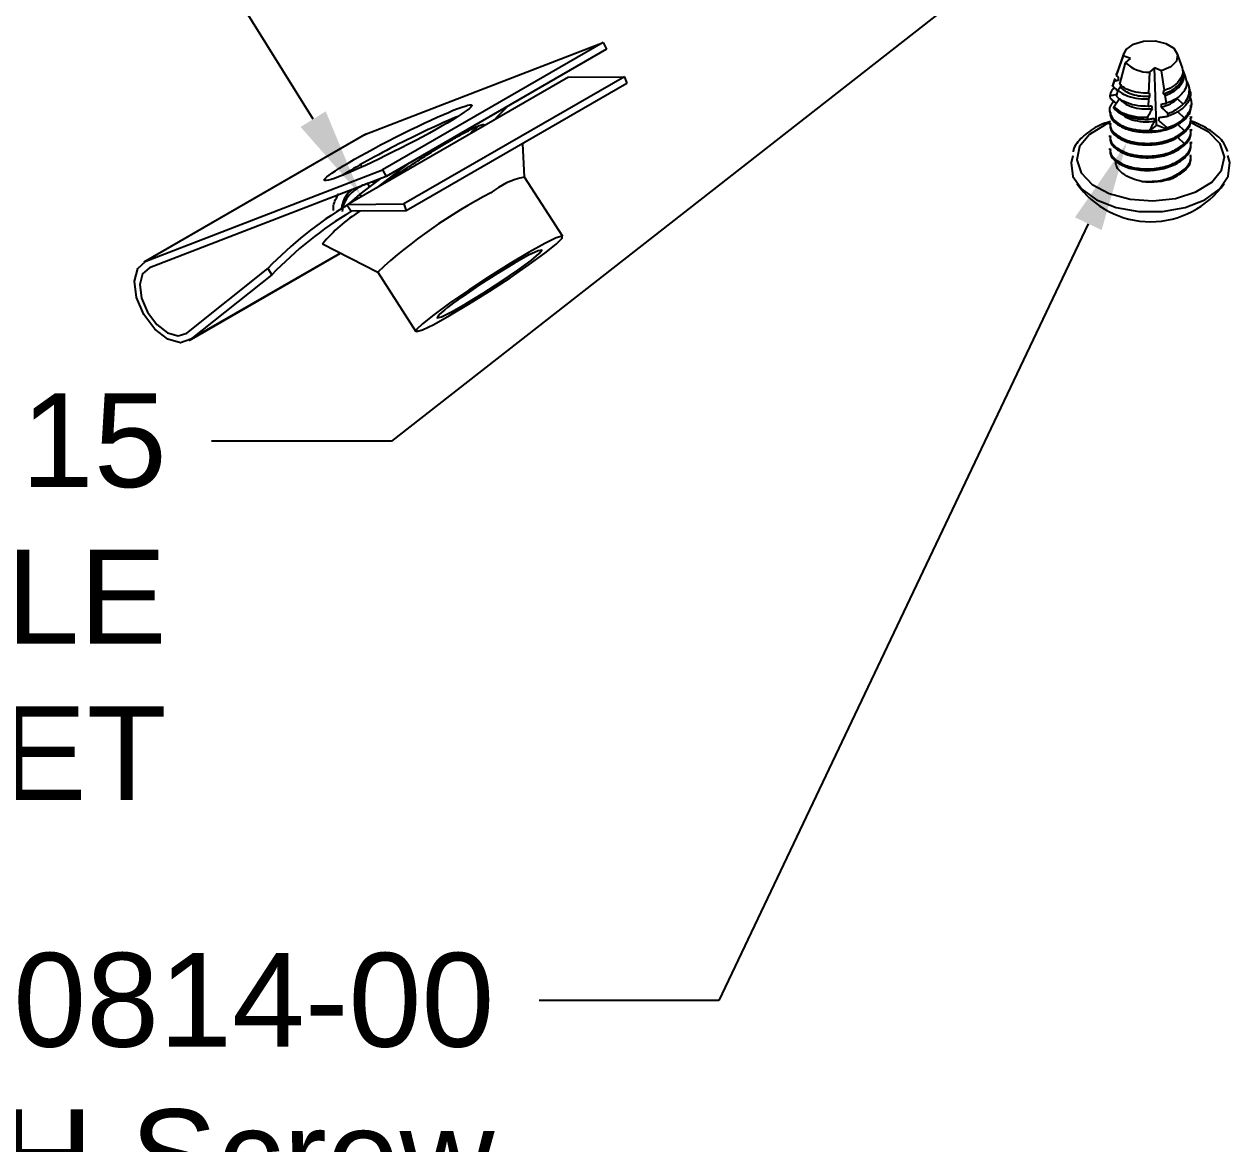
# Model space of a CAD drawing. Extents: x -1.2 to 11.7, y -13.3 to 0.
# Drawn here: x 3.889 to 6.305, y -6.909 to -4.665 of the extents above; entities that cross this region are included whole.
import ezdxf
from ezdxf import colors
from ezdxf.entities.mleader import LeaderData, LeaderLine
from ezdxf.math import Vec2, Vec3

# ---------------------------------------------------------------- set-up
doc = ezdxf.new("R2010")
doc.units = 0
doc.header["$LTSCALE"] = 0.5
doc.header["$MEASUREMENT"] = 0
doc.layers.add('FAB DWG', color=221, linetype='CONTINUOUS')
doc.layers.add('Hardware', color=242, linetype='CONTINUOUS')
doc.styles.get("Standard").update_dxf_attribs({"font": 'arial.ttf'})

msp = doc.modelspace()

# ---------------------------------------------------------------- linework, layer by layer
at = {"layer": 'Hardware', "linetype": 'Continuous', "lineweight": 25, "transparency": 16777216}
for p, q in [((4.5753, -4.8854), (5.0493, -4.7021)), ((5.0493, -4.7021), (4.6074, -4.9571)), ((5.0493, -4.7021), (5.0561, -4.7154)), ((5.0561, -4.7154), (4.6142, -4.9704)), ((6.0913, -4.7289), (6.0773, -4.7684)), ((6.0924, -4.7237), (6.0784, -4.7633)), ((6.1057, -4.7345), (6.0913, -4.7289)), ((6.0959, -4.7427), (6.1057, -4.7345)), ((6.2096, -4.753), (6.1992, -4.7237)), ((6.0842, -4.7858), (6.0959, -4.7427)), ((6.1535, -4.7532), (6.1438, -4.7615)), ((6.1576, -4.8676), (6.1535, -4.7532)), ((6.1678, -4.7588), (6.1535, -4.7532)), ((6.2164, -4.7723), (6.2113, -4.758)), ((4.9795, -4.7716), (4.5376, -5.0266)), ((5.0919, -4.7707), (4.6499, -5.0257)), ((4.9795, -4.7716), (5.0919, -4.7707)), ((5.0919, -4.7707), (5.0967, -4.7844)), ((6.0732, -4.7798), (6.0697, -4.7897)), ((6.0744, -4.7746), (6.071, -4.7842)), ((6.0752, -4.7749), (6.0732, -4.7798)), ((6.0773, -4.7684), (6.0807, -4.7715)), ((6.1438, -4.7615), (6.1419, -4.8038)), ((6.1737, -4.7982), (6.1678, -4.7588)), ((6.209, -4.7695), (6.2, -4.7829)), ((6.2109, -4.7706), (6.2109, -4.7605)), ((5.0967, -4.7844), (4.6547, -5.0394)), ((6.0776, -4.8099), (6.0809, -4.7978)), ((6.1419, -4.8038), (6.1432, -4.8036)), ((6.1753, -4.8086), (6.1716, -4.8051)), ((6.1726, -4.7984), (6.1737, -4.7982)), ((6.1997, -4.7894), (6.2023, -4.792)), ((6.2239, -4.7933), (6.2217, -4.7872)), ((6.072, -4.831), (6.0843, -4.8406)), ((6.1415, -4.8152), (6.1408, -4.8301)), ((6.1443, -4.8099), (6.1415, -4.8152)), ((6.1776, -4.8239), (6.1753, -4.8086)), ((6.1997, -4.8149), (6.2111, -4.8259)), ((6.2278, -4.8281), (6.2278, -4.8249)), ((6.0638, -4.8377), (6.0638, -4.8408)), ((6.1399, -4.8519), (6.1397, -4.8564)), ((6.1814, -4.8496), (6.1806, -4.8443)), ((6.1997, -4.8404), (6.2137, -4.8539)), ((6.2278, -4.8536), (6.2278, -4.8504)), ((6.0638, -4.8632), (6.0638, -4.8664)), ((6.1397, -4.8564), (6.1397, -4.8564)), ((6.1576, -4.8676), (6.1437, -4.8794)), ((6.1781, -4.8756), (6.1576, -4.8676)), ((6.1997, -4.8659), (6.2137, -4.8794)), ((6.2278, -4.8791), (6.2278, -4.8759)), ((4.571, -4.8874), (4.1291, -5.1424)), ((4.5753, -4.8854), (4.1333, -5.1404)), ((4.571, -4.8874), (4.5753, -4.8854)), ((6.0638, -4.8887), (6.0638, -4.8919)), ((6.1997, -4.8915), (6.2137, -4.9049)), ((6.2278, -4.9046), (6.2278, -4.9015)), ((4.8915, -4.9722), (4.8882, -4.9047)), ((6.0638, -4.9142), (6.0638, -4.9174)), ((4.5637, -4.9464), (4.5647, -4.9521)), ((4.1333, -5.1404), (4.6074, -4.9571)), ((4.6142, -4.9704), (4.1401, -5.1537)), ((4.6074, -4.9571), (4.6142, -4.9704)), ((4.9681, -5.0907), (4.8914, -4.972)), ((4.562, -5.0063), (4.5354, -5.0284)), ((4.562, -5.0063), (4.565, -5.0108)), ((4.5087, -5.0414), (4.5087, -5.0414)), ((4.5362, -5.0278), (4.5376, -5.0266)), ((4.5362, -5.0278), (4.5443, -5.0403)), ((4.5376, -5.0266), (4.6499, -5.0257)), ((4.6547, -5.0394), (4.5443, -5.0403)), ((4.6499, -5.0257), (4.6547, -5.0394)), ((4.4869, -5.1058), (4.5976, -5.1623)), ((4.2197, -5.2994), (4.5231, -5.1243)), ((4.5227, -5.1241), (4.2234, -5.2968)), ((4.2153, -5.2842), (4.3771, -5.1549)), ((4.3853, -5.1675), (4.2234, -5.2968)), ((4.3771, -5.1549), (4.3853, -5.1675)), ((4.5975, -5.1621), (4.6742, -5.2808))]:
    msp.add_line(p, q, dxfattribs=at)
at = {"layer": 'Hardware', "linetype": 'Continuous', "lineweight": 25, "transparency": 16777216, "flags": 128}
for points in [[(6.0913, -4.7289), (6.097, -4.716), (6.1114, -4.7056), (6.132, -4.6996), (6.155, -4.699), (6.1764, -4.704), (6.1923, -4.7136), (6.1999, -4.7262), (6.1978, -4.7394), (6.1865, -4.751), (6.1678, -4.7588)], [(4.8306, -4.8575), (4.839, -4.8491), (4.8523, -4.8358), (4.859, -4.8292)], [(6.0651, -4.8626), (6.055, -4.8668), (6.0233, -4.8863), (6.0037, -4.9105), (5.9979, -4.937), (6.0066, -4.9632), (6.029, -4.9866), (6.0628, -5.0049), (6.1047, -5.0162), (6.1506, -5.0195), (6.1961, -5.0145), (6.2366, -5.0016), (6.2683, -4.9821), (6.2879, -4.9579), (6.2937, -4.9314), (6.285, -4.9052), (6.2626, -4.8818), (6.2288, -4.8635)], [(4.6576, -4.9453), (4.6564, -4.9463), (4.6267, -4.9691), (4.5971, -4.9918), (4.5946, -4.9937)], [(5.9904, -4.9293), (5.9867, -4.9432), (5.9904, -4.9706), (6.0079, -4.9961), (6.0376, -5.0175), (6.077, -5.0329), (6.1224, -5.0409), (6.17, -5.0408), (6.2154, -5.0327), (6.2546, -5.0171), (6.2841, -4.9957), (6.3014, -4.9701), (6.3048, -4.9427), (6.301, -4.9288)], [(4.603, -4.9748), (4.5846, -4.9889), (4.562, -5.0063)], [(4.5769, -4.9848), (4.5785, -4.9876), (4.581, -4.9917)], [(4.7416, -5.2493), (4.7797, -5.2266), (4.8212, -5.2006), (4.8626, -5.1734), (4.9007, -5.1472), (4.9323, -5.1241), (4.955, -5.106), (4.9668, -5.0944), (4.9668, -5.0901), (4.955, -5.0937), (4.9324, -5.1046), (4.9007, -5.1222), (4.8626, -5.1449), (4.8212, -5.1709), (4.7798, -5.1981), (4.7417, -5.2243), (4.71, -5.2474), (4.6874, -5.2655), (4.6756, -5.2771), (4.6756, -5.2813), (4.6874, -5.2778), (4.71, -5.2669), (4.7416, -5.2493)], [(4.7198, -5.248), (4.7164, -5.2538), (4.7253, -5.2516), (4.7455, -5.2417), (4.7746, -5.2252), (4.8091, -5.204), (4.8451, -5.1807), (4.8782, -5.158), (4.9047, -5.1386), (4.9213, -5.1247), (4.9262, -5.1179), (4.9187, -5.1192), (4.8998, -5.1282), (4.8716, -5.144), (4.8375, -5.1648), (4.8015, -5.1879), (4.7678, -5.2109)], [(4.2234, -5.2968), (4.2027, -5.3036), (4.1771, -5.2964), (4.1511, -5.2764), (4.129, -5.247), (4.1146, -5.2131), (4.1104, -5.1806), (4.117, -5.1549), (4.1333, -5.1404)], [(4.1401, -5.1537), (4.1265, -5.1658), (4.121, -5.1873), (4.1245, -5.2144), (4.1365, -5.2427), (4.155, -5.2672), (4.1767, -5.2839), (4.198, -5.2899), (4.2153, -5.2842)]]:
    msp.add_lwpolyline(points, dxfattribs=at)
at = {"layer": 'Hardware', "linetype": 'Continuous', "lineweight": 25, "transparency": 16777216}
for centre, radius, start, end in [((6.1408, -4.6985), 0.063, 224.5631, 272.6955), ((6.1886, -4.7605), 0.0223, 336.2735, 19.7425), ((6.1418, -4.7446), 0.1118, 239.0827, 268.9145), ((6.1461, -4.7436), 0.1358, 268.996, 283.6435), ((4.9203, -5.1218), 0.1526, 100.9169, 129.1297), ((6.1458, -4.8482), 0.1334, 262.5836, 289.5865), ((6.1458, -4.8806), 0.1806, 215.0831, 324.9169), ((5.2988, -5.9226), 1.0345, 117.3234, 132.6827), ((4.9635, -5.7254), 0.8181, 121.4829, 135.782), ((4.9716, -5.738), 0.8181, 121.4829, 135.782), ((4.7286, -5.306), 0.3138, 122.1147, 140.367), ((5.0072, -5.5696), 0.4313, 123.7153, 131.7864)]:
    msp.add_arc(centre, radius, start, end, dxfattribs=at)
for centre, major_axis, ratio, start_param, end_param in [((6.1458, -4.5378), (0.0345, 0.4644), 0.11879, 2.106865, 2.124296), ((6.1458, -4.5378), (0.0568, 0.413), 0.076924, 2.224563, 2.242331), ((6.1458, -4.5378), (-0.0516, 0.455), 0.087058, 2.184743, 2.202005), ((6.1458, -4.5378), (0.0345, 0.4644), 0.11879, 4.107927, 4.125516), ((6.1458, -4.5378), (0.0435, 0.5851), 0.11879, 2.061924, 2.068646), ((6.1458, -4.5378), (0.0716, 0.5203), 0.076924, 2.179959, 2.186779), ((6.1458, -4.5378), (-0.0516, 0.455), 0.087058, 2.254986, 2.273088), ((6.1458, -4.5378), (0.0345, 0.4644), 0.11879, 4.035415, 4.053894), ((4.6466, -4.9158), (0.1479, 0.0752), 0.073492, 0.676467, 2.48041), ((6.1458, -4.5378), (-0.0516, 0.455), 0.087058, 2.328929, 2.348117), ((6.1458, -4.5378), (0.0345, 0.4644), 0.11879, 3.958698, 3.978337), ((4.6685, -4.9497), (0.1378, 0.0908), 0.083032, 5.64486, 5.940265), ((6.1458, -4.5378), (-0.0651, 0.5733), 0.087058, 2.197793, 2.199315), ((6.1458, -4.5378), (0.0435, 0.5851), 0.11879, 4.105801, 4.111201)]:
    msp.add_ellipse(centre, major_axis=major_axis, ratio=ratio, start_param=start_param, end_param=end_param, dxfattribs=at)
msp.add_ellipse((4.6384, -4.903), major_axis=(0.1479, 0.0752), ratio=0.073492, dxfattribs=at)
for points, knots in [([(6.2023, -4.792), (6.2057, -4.7877), (6.2124, -4.779), (6.2146, -4.7668), (6.2114, -4.7602), (6.2105, -4.7583)], [0, 0, 0, 0, 0.410283, 0.832713, 1, 1, 1, 1]), ([(6.0807, -4.7784), (6.0793, -4.7787), (6.0768, -4.7791), (6.0743, -4.7796), (6.0732, -4.7798)], [0, 0, 0, 0, 0.553329, 1, 1, 1, 1]), ([(6.0773, -4.7684), (6.0773, -4.7674), (6.0774, -4.7657), (6.0784, -4.7641), (6.0789, -4.7635)], [0, 0, 0, 0, 0.597927, 1, 1, 1, 1]), ([(6.2, -4.7829), (6.1954, -4.7867), (6.188, -4.7928), (6.1776, -4.7967), (6.1737, -4.7982)], [0, 0, 0, 0, 0.625129, 1, 1, 1, 1]), ([(6.1997, -4.7894), (6.204, -4.7845), (6.2106, -4.7772), (6.2098, -4.769), (6.2096, -4.7662)], [0, 0, 0, 0, 0.662158, 1, 1, 1, 1]), ([(6.2156, -4.7726), (6.2168, -4.7759), (6.2197, -4.7843), (6.2158, -4.7966), (6.2091, -4.8042), (6.2063, -4.8073)], [0, 0, 0, 0, 0.283174, 0.705394, 1, 1, 1, 1]), ([(6.2111, -4.8259), (6.2146, -4.8217), (6.2224, -4.8125), (6.2245, -4.7964), (6.2225, -4.7844), (6.2175, -4.7793), (6.2173, -4.779)], [0, 0, 0, 0, 0.289061, 0.634043, 0.979457, 1, 1, 1, 1]), ([(6.0732, -4.7929), (6.0715, -4.7945), (6.0661, -4.7996), (6.0649, -4.8053), (6.064, -4.8092)], [0, 0, 0, 0, 0.3290711, 1, 1, 1, 1]), ([(6.0785, -4.8067), (6.0764, -4.8071), (6.073, -4.8076), (6.0682, -4.8085), (6.0654, -4.8089), (6.064, -4.8092)], [0, 0, 0, 0, 0.417151, 0.708574, 1, 1, 1, 1]), ([(6.0697, -4.7897), (6.0697, -4.7892), (6.0699, -4.7874), (6.071, -4.7857), (6.0717, -4.7846)], [0, 0, 0, 0, 0.303953, 1, 1, 1, 1]), ([(6.0697, -4.7897), (6.0708, -4.7907), (6.0744, -4.7939), (6.078, -4.797), (6.0805, -4.7991)], [0, 0, 0, 0, 0.311744, 1, 1, 1, 1]), ([(6.0809, -4.7978), (6.0814, -4.7972), (6.0829, -4.795), (6.0845, -4.7928), (6.0856, -4.7913)], [0, 0, 0, 0, 0.302927, 1, 1, 1, 1]), ([(6.0809, -4.7978), (6.0831, -4.7998), (6.0894, -4.8053), (6.105, -4.8119), (6.1243, -4.8154), (6.1369, -4.8153), (6.1415, -4.8152)], [0, 0, 0, 0, 0.17859, 0.499536, 0.816877, 1, 1, 1, 1]), ([(6.1419, -4.8038), (6.135, -4.8036), (6.1205, -4.8032), (6.1011, -4.7978), (6.0895, -4.7911), (6.0851, -4.7867), (6.0842, -4.7858)], [0, 0, 0, 0, 0.2892147, 0.6028235, 0.9172916, 1, 1, 1, 1]), ([(6.0856, -4.7913), (6.0884, -4.7942), (6.0942, -4.8), (6.1087, -4.8061), (6.1258, -4.8099), (6.1382, -4.8099), (6.1443, -4.8099)], [0, 0, 0, 0, 0.2476686, 0.5055225, 0.7576665, 1, 1, 1, 1]), ([(6.1716, -4.8051), (6.1772, -4.803), (6.1882, -4.7989), (6.1959, -4.7925), (6.1997, -4.7894)], [0, 0, 0, 0, 0.508709, 1, 1, 1, 1]), ([(6.1753, -4.8086), (6.1817, -4.8058), (6.1923, -4.8011), (6.1995, -4.7945), (6.2023, -4.792)], [0, 0, 0, 0, 0.6080917, 1, 1, 1, 1]), ([(6.2229, -4.7937), (6.2241, -4.7968), (6.2275, -4.8053), (6.2238, -4.8189), (6.216, -4.8278), (6.2126, -4.8317)], [0, 0, 0, 0, 0.240366, 0.662643, 1, 1, 1, 1]), ([(6.0725, -4.8202), (6.0699, -4.823), (6.0623, -4.831), (6.0635, -4.846), (6.0755, -4.8621), (6.0965, -4.8728), (6.1205, -4.8783), (6.136, -4.8786), (6.1436, -4.8787)], [0, 0, 0, 0, 0.111679, 0.314637, 0.509549, 0.710743, 0.858211, 1, 1, 1, 1]), ([(6.064, -4.8127), (6.0654, -4.8139), (6.0682, -4.8165), (6.0726, -4.8202), (6.0755, -4.8227), (6.0771, -4.8239)], [0, 0, 0, 0, 0.328016, 0.656035, 1, 1, 1, 1]), ([(6.072, -4.831), (6.073, -4.8296), (6.075, -4.8268), (6.079, -4.8213), (6.082, -4.8172), (6.0839, -4.8145)], [0, 0, 0, 0, 0.252417, 0.504835, 1, 1, 1, 1]), ([(6.1408, -4.8301), (6.1342, -4.8299), (6.1192, -4.8295), (6.0982, -4.8239), (6.0844, -4.8165), (6.079, -4.8112), (6.0776, -4.8099)], [0, 0, 0, 0, 0.252713, 0.571095, 0.890838, 1, 1, 1, 1]), ([(6.0839, -4.8145), (6.0867, -4.8178), (6.0925, -4.8246), (6.1085, -4.8318), (6.128, -4.8358), (6.1421, -4.8354), (6.1489, -4.8351)], [0, 0, 0, 0, 0.24779, 0.505775, 0.75792, 1, 1, 1, 1]), ([(6.1408, -4.8301), (6.1418, -4.83), (6.1441, -4.8296), (6.1464, -4.8291), (6.1477, -4.8289)], [0, 0, 0, 0, 0.429588, 1, 1, 1, 1]), ([(6.1672, -4.8319), (6.1737, -4.8298), (6.1865, -4.8256), (6.1953, -4.8184), (6.1997, -4.8149)], [0, 0, 0, 0, 0.50834, 1, 1, 1, 1]), ([(6.1683, -4.8252), (6.1702, -4.825), (6.1733, -4.8246), (6.1764, -4.8241), (6.1776, -4.8239)], [0, 0, 0, 0, 0.609568, 1, 1, 1, 1]), ([(6.2063, -4.8073), (6.2018, -4.8111), (6.1938, -4.8176), (6.1825, -4.822), (6.1776, -4.8239)], [0, 0, 0, 0, 0.56887, 1, 1, 1, 1]), ([(6.1806, -4.8443), (6.1821, -4.8438), (6.1913, -4.8402), (6.2022, -4.8341), (6.2092, -4.8276), (6.2111, -4.8259)], [0, 0, 0, 0, 0.115809, 0.765213, 1, 1, 1, 1]), ([(6.2137, -4.8539), (6.2185, -4.8479), (6.2282, -4.8359), (6.23, -4.82), (6.2247, -4.8125), (6.2239, -4.8113)], [0, 0, 0, 0, 0.449384, 0.910592, 1, 1, 1, 1]), ([(6.2137, -4.8571), (6.2191, -4.8511), (6.2275, -4.842), (6.2265, -4.8316), (6.2262, -4.8281)], [0, 0, 0, 0, 0.654264, 1, 1, 1, 1]), ([(6.0654, -4.8408), (6.0651, -4.8436), (6.0641, -4.8519), (6.076, -4.8653), (6.0984, -4.8771), (6.1289, -4.8828), (6.1616, -4.8814), (6.1925, -4.8728), (6.2067, -4.8623), (6.2137, -4.8571)], [0, 0, 0, 0, 0.076242, 0.227176, 0.382973, 0.53877, 0.689703, 0.846866, 1, 1, 1, 1]), ([(6.0718, -4.8339), (6.0753, -4.8371), (6.0826, -4.8437), (6.0992, -4.8509), (6.1186, -4.8556), (6.1327, -4.8562), (6.1397, -4.8564)], [0, 0, 0, 0, 0.247631, 0.504277, 0.756424, 1, 1, 1, 1]), ([(6.0843, -4.8406), (6.0912, -4.8435), (6.105, -4.8495), (6.1256, -4.852), (6.1373, -4.8519), (6.1399, -4.8519)], [0, 0, 0, 0, 0.438042, 0.8761, 1, 1, 1, 1]), ([(6.0901, -4.8462), (6.0907, -4.847), (6.0944, -4.8516), (6.1087, -4.8573), (6.1303, -4.8618), (6.1461, -4.8607), (6.1538, -4.8601)], [0, 0, 0, 0, 0.064926, 0.38546, 0.698434, 1, 1, 1, 1]), ([(6.1397, -4.8564), (6.1407, -4.8563), (6.1429, -4.856), (6.1471, -4.8552), (6.1504, -4.8544), (6.1525, -4.8539)], [0, 0, 0, 0, 0.249848, 0.499699, 1, 1, 1, 1]), ([(6.1489, -4.8351), (6.1473, -4.8382), (6.1448, -4.8427), (6.1418, -4.8483), (6.1404, -4.8508), (6.1399, -4.8519)], [0, 0, 0, 0, 0.541105, 0.811676, 1, 1, 1, 1]), ([(6.1636, -4.852), (6.1667, -4.8516), (6.1714, -4.8511), (6.1773, -4.8502), (6.1801, -4.8498), (6.1814, -4.8496)], [0, 0, 0, 0, 0.51844, 0.777745, 1, 1, 1, 1]), ([(6.1806, -4.8443), (6.18, -4.8437), (6.1781, -4.8419), (6.1736, -4.8377), (6.1697, -4.8342), (6.1672, -4.8319)], [0, 0, 0, 0, 0.14554, 0.437363, 1, 1, 1, 1]), ([(6.1785, -4.873), (6.1855, -4.8705), (6.1993, -4.8655), (6.2089, -4.8577), (6.2137, -4.8539)], [0, 0, 0, 0, 0.508679, 1, 1, 1, 1]), ([(6.2126, -4.8317), (6.2069, -4.8363), (6.1981, -4.8433), (6.1858, -4.848), (6.1814, -4.8496)], [0, 0, 0, 0, 0.649225, 1, 1, 1, 1]), ([(6.2137, -4.8794), (6.2191, -4.8734), (6.2275, -4.8643), (6.2265, -4.854), (6.2262, -4.8504)], [0, 0, 0, 0, 0.654264, 1, 1, 1, 1]), ([(6.2137, -4.8826), (6.2191, -4.8766), (6.2275, -4.8675), (6.2265, -4.8572), (6.2262, -4.8536)], [0, 0, 0, 0, 0.654264, 1, 1, 1, 1]), ([(4.6133, -4.983), (4.6219, -4.9769), (4.6391, -4.9648), (4.6671, -4.9461), (4.6953, -4.9279), (4.7226, -4.9109), (4.7479, -4.8959), (4.7702, -4.8835), (4.7884, -4.8741), (4.8019, -4.8682), (4.8098, -4.866), (4.8108, -4.8672), (4.8112, -4.8677)], [0, 0, 0, 0, 0.102774, 0.205886, 0.309059, 0.412167, 0.515338, 0.618445, 0.721617, 0.824726, 0.927901, 1, 1, 1, 1]), ([(6.0655, -4.8604), (6.058, -4.8628), (6.0372, -4.8696), (6.0119, -4.8882), (5.994, -4.9068), (5.991, -4.9189), (5.9905, -4.9211)], [0, 0, 0, 0, 0.2005884, 0.5597864, 0.9214503, 1, 1, 1, 1]), ([(6.0654, -4.8632), (6.0651, -4.866), (6.0641, -4.8743), (6.076, -4.8876), (6.0984, -4.8994), (6.1289, -4.9051), (6.1616, -4.9037), (6.1925, -4.8951), (6.2067, -4.8846), (6.2137, -4.8794)], [0, 0, 0, 0, 0.076242, 0.227176, 0.382973, 0.53877, 0.689703, 0.846866, 1, 1, 1, 1]), ([(6.0654, -4.8664), (6.0651, -4.8692), (6.0641, -4.8774), (6.076, -4.8908), (6.0984, -4.9026), (6.1289, -4.9083), (6.1616, -4.9069), (6.1925, -4.8983), (6.2067, -4.8878), (6.2137, -4.8826)], [0, 0, 0, 0, 0.076242, 0.227176, 0.382973, 0.53877, 0.689703, 0.846866, 1, 1, 1, 1]), ([(6.1538, -4.8601), (6.1521, -4.8632), (6.1495, -4.8678), (6.1461, -4.874), (6.1444, -4.8772), (6.1436, -4.8787)], [0, 0, 0, 0, 0.499961, 0.749977, 1, 1, 1, 1]), ([(6.1785, -4.873), (6.1772, -4.8718), (6.1739, -4.8687), (6.1685, -4.8639), (6.1644, -4.8604), (6.1624, -4.8586)], [0, 0, 0, 0, 0.246446, 0.623126, 1, 1, 1, 1]), ([(6.2137, -4.9049), (6.2191, -4.8989), (6.2275, -4.8898), (6.2265, -4.8795), (6.2262, -4.8759)], [0, 0, 0, 0, 0.654264, 1, 1, 1, 1]), ([(6.2137, -4.9081), (6.2191, -4.9021), (6.2275, -4.893), (6.2265, -4.8827), (6.2262, -4.8791)], [0, 0, 0, 0, 0.654264, 1, 1, 1, 1]), ([(6.3007, -4.9207), (6.2983, -4.9149), (6.2923, -4.9), (6.2704, -4.8804), (6.2481, -4.868), (6.2321, -4.8614), (6.2276, -4.86), (6.2245, -4.859)], [0, 0, 0, 0, 0.215585, 0.546434, 0.880774, 0.919383, 1, 1, 1, 1]), ([(6.0654, -4.8887), (6.0651, -4.8915), (6.0641, -4.8998), (6.076, -4.9131), (6.0984, -4.925), (6.1289, -4.9306), (6.1616, -4.9293), (6.1925, -4.9207), (6.2067, -4.9101), (6.2137, -4.9049)], [0, 0, 0, 0, 0.076242, 0.227176, 0.382973, 0.53877, 0.689703, 0.846866, 1, 1, 1, 1]), ([(6.0654, -4.8919), (6.0651, -4.8947), (6.0641, -4.903), (6.076, -4.9163), (6.0984, -4.9281), (6.1289, -4.9338), (6.1616, -4.9325), (6.1925, -4.9239), (6.2067, -4.9133), (6.2137, -4.9081)], [0, 0, 0, 0, 0.076242, 0.227176, 0.382973, 0.53877, 0.689703, 0.846866, 1, 1, 1, 1]), ([(6.0654, -4.9142), (6.0651, -4.917), (6.0641, -4.9253), (6.076, -4.9386), (6.0984, -4.9505), (6.1289, -4.9561), (6.1617, -4.9548), (6.1922, -4.946), (6.215, -4.9311), (6.2273, -4.9152), (6.2265, -4.905), (6.2262, -4.9014)], [0, 0, 0, 0, 0.061782, 0.184089, 0.310337, 0.436585, 0.558892, 0.686247, 0.810337, 0.934427, 1, 1, 1, 1]), ([(6.0654, -4.9174), (6.0651, -4.9202), (6.0641, -4.9285), (6.076, -4.9418), (6.0984, -4.9537), (6.1289, -4.9593), (6.1617, -4.958), (6.1922, -4.9492), (6.215, -4.9343), (6.2273, -4.9184), (6.2265, -4.9082), (6.2262, -4.9046)], [0, 0, 0, 0, 0.061782, 0.184089, 0.310337, 0.436585, 0.558892, 0.686247, 0.810337, 0.934427, 1, 1, 1, 1]), ([(6.1286, -4.9805), (6.1394, -4.9806), (6.1612, -4.9808), (6.1922, -4.9714), (6.215, -4.9567), (6.2273, -4.9408), (6.2265, -4.9305), (6.2262, -4.927)], [0, 0, 0, 0, 0.222392, 0.4469, 0.665652, 0.884404, 1, 1, 1, 1]), ([(6.1286, -4.9805), (6.1218, -4.9788), (6.1068, -4.9752), (6.0889, -4.9648), (6.0767, -4.9522), (6.0761, -4.9432), (6.0758, -4.9393)], [0, 0, 0, 0, 0.232817, 0.510296, 0.787177, 1, 1, 1, 1]), ([(6.1905, -4.9739), (6.1988, -4.9693), (6.2153, -4.9602), (6.2273, -4.9439), (6.2265, -4.9337), (6.2262, -4.9302)], [0, 0, 0, 0, 0.400573, 0.792757, 1, 1, 1, 1]), ([(4.651, -4.957), (4.6522, -4.957), (4.655, -4.9569), (4.6577, -4.9566), (4.6593, -4.9564)], [0, 0, 0, 0, 0.437388, 1, 1, 1, 1]), ([(4.547, -4.9964), (4.5469, -4.9965), (4.5367, -5.0027), (4.5288, -5.0184), (4.5242, -5.033), (4.525, -5.0364), (4.525, -5.0366)], [0, 0, 0, 0, 0.010165, 0.590285, 0.980287, 1, 1, 1, 1]), ([(4.5954, -4.9806), (4.5913, -4.9813), (4.5779, -4.9835), (4.5589, -4.9919), (4.5405, -5.0063), (4.5285, -5.0246), (4.527, -5.0353), (4.5263, -5.0407)], [0, 0, 0, 0, 0.100233, 0.325141, 0.55035, 0.775512, 1, 1, 1, 1]), ([(4.5093, -5.0384), (4.5091, -5.037), (4.5077, -5.03), (4.5127, -5.0164), (4.5187, -5.0068), (4.5199, -5.0048)], [0, 0, 0, 0, 0.170662, 0.835392, 1, 1, 1, 1])]:
    msp.add_open_spline(points, degree=3, knots=knots, dxfattribs=at)

# ---------------------------------------------------------------- leaders
at = {"layer": 'FAB DWG', "ltscale": 0.5, "transparency": 16777216}
ml = msp.add_multileader_mtext('Standard', dxfattribs=at)
ml.set_content('BK01515\\P{\\A1;LS1-FEMALE\\PCONNECTING BRACKET}', color=256)
ml.set_leader_properties()
ml.build(insert=Vec2(0, 0))
ml.multileader.update_dxf_attribs({"dogleg_length": 0.234, "arrow_head_size": 0.18})
ctx = ml.context
ctx.base_point, ctx.char_height, ctx.arrow_head_size, ctx.landing_gap_size, ctx.plane_origin = Vec3(1.0243, -5.5005), 0.188, 0.18, 0.09, Vec3(-7.0749, -8.2952)
ctx.text_align_type = 2
notes = []
notes.append((ctx, [(1, (1, 1, 0), (4.6249, -5.5005), (-1, 0), 0.36, [(0, [(5.9762, -4.4445)], 0, [])])]))
ctx.mtext.insert, ctx.mtext.rotation, ctx.mtext.width, ctx.mtext.alignment, ctx.mtext.flow_direction = Vec3(4.1749, -5.4049), 6.283185, 5.009196, 3, 5
ml = msp.add_multileader_mtext('Standard', dxfattribs=at)
ml.set_content('HW00070\\PClip-On Nut', color=256)
ml.set_leader_properties()
ml.build(insert=Vec2(0, 0))
ml.multileader.update_dxf_attribs({"dogleg_length": 0.234, "arrow_head_size": 0.18})
ctx = ml.context
ctx.base_point, ctx.char_height, ctx.arrow_head_size, ctx.landing_gap_size, ctx.plane_origin = Vec3(2.406, -4.5904), 0.188, 0.18, 0.09, Vec3(-11.9815, -5.5777)
ctx.text_align_type = 2
notes.append((ctx, [(1, (1, 1, 0), (4.3029, -4.5904), (-1, 0), 0.36, [(0, [(4.5635, -5.0085)], 0, [])])]))
ctx.mtext.insert, ctx.mtext.rotation, ctx.mtext.width, ctx.mtext.alignment, ctx.mtext.flow_direction = Vec3(3.8529, -4.4703), 6.283185, 5.009196, 3, 5
ml = msp.add_multileader_mtext('Standard', dxfattribs=at)
ml.set_content("\\A1;HW00814-00 \\P8 x 1/4'' Type F Phillips PH Screw", color=256)
ml.set_leader_properties()
ml.build(insert=Vec2(0, 0))
ml.multileader.update_dxf_attribs({"dogleg_length": 0.2669, "arrow_head_size": 0.18})
ctx = ml.context
ctx.base_point, ctx.char_height, ctx.arrow_head_size, ctx.landing_gap_size, ctx.plane_origin = Vec3(1.6513, -6.6215), 0.188, 0.18, 0.09, Vec3(5.3972, -7.0997)
ctx.text_align_type = 2
notes.append((ctx, [(0, (1, 1, 0), (5.2812, -6.6215), (-1, 0), 0.36, [(0, [(6.0984, -4.9026)], 0, [])])]))
ctx.mtext.insert, ctx.mtext.rotation, ctx.mtext.width, ctx.mtext.alignment, ctx.mtext.flow_direction = Vec3(4.8312, -6.5259), 6.283185, 3.752964, 3, 5
for ctx, leaders in notes:
    for number, flags, end, landing, length, lines in leaders:
        leader = LeaderData()
        leader.index, (leader.has_last_leader_line, leader.has_dogleg_vector, leader.attachment_direction) = number, flags
        leader.last_leader_point, leader.dogleg_vector, leader.dogleg_length = Vec3(end), Vec3(landing), length
        for number, points, colour, breaks in lines:
            line = LeaderLine()
            line.index, line.vertices, line.color, line.breaks = number, Vec3.list(points), colors.encode_raw_color(colour), breaks
            leader.lines.append(line)
        ctx.leaders.append(leader)

doc.saveas('drawing.dxf')
